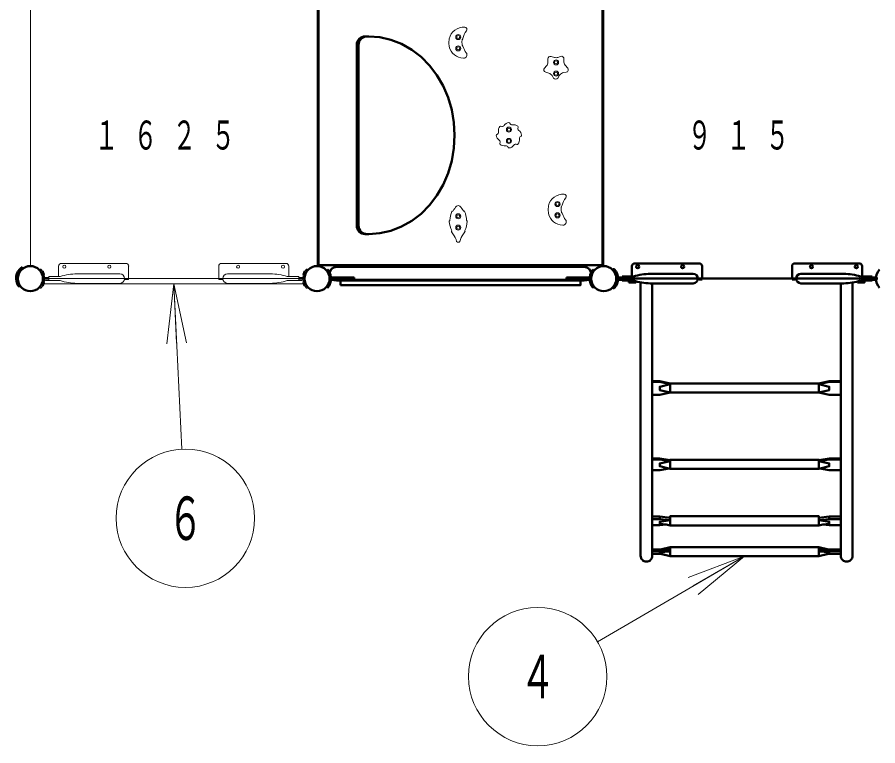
# Model space of a CAD drawing. Units: millimetres on the paper. Extents: x -385 to 0, y -594 to 267.
# Drawn here: x -303.72 to -260.19, y 109.84 to 146.69 of the extents above; entities that cross this region are included whole.
import ezdxf
from ezdxf.enums import TextEntityAlignment as Align

# ---------------------------------------------------------------- set-up
doc = ezdxf.new("R2010")
doc.units = ezdxf.units.MM
doc.layers.add('0_2', color=7, linetype='Continuous', lineweight=13)
doc.styles.add('ＭＳ ゴシック', font='')
doc.styles.get('ＭＳ ゴシック').set_extended_font_data('MS Gothic')

msp = doc.modelspace()

# ---------------------------------------------------------------- linework, layer by layer
at = {"layer": '0_2'}
for p, q in [((-303.054, 147.33), (-303.054, 134.103)), ((-288.554, 134.103), (-288.554, 147.33)), ((-274.054, 147.33), (-274.054, 134.103)), ((-276.874, 144.427), (-276.878, 144.577)), ((-276.549, 144.654), (-276.712, 144.704)), ((-276.371, 144.659), (-276.235, 144.707)), ((-276.072, 144.477), (-276.064, 144.575)), ((-276.95, 144.224), (-277.046, 144.12)), ((-276.006, 144.271), (-275.875, 144.116)), ((-276.832, 143.864), (-276.988, 143.909)), ((-276.667, 143.738), (-276.591, 143.611)), ((-276.282, 143.754), (-276.371, 143.61)), ((-276.082, 143.886), (-275.954, 143.906)), ((-301.625, 133.567), (-301.625, 134.095)), ((-301.482, 134.238), (-298.225, 134.238)), ((-298.083, 133.424), (-298.083, 134.095)), ((-293.525, 133.424), (-293.525, 134.095)), ((-290.126, 134.238), (-293.383, 134.238)), ((-289.983, 133.567), (-289.983, 134.095)), ((-302.604, 133.916), (-302.593, 133.925)), ((-298.525, 133.705), (-300.697, 133.705)), ((-293.083, 133.705), (-290.911, 133.705)), ((-289.004, 133.916), (-289.015, 133.925)), ((-302.417, 133.467), (-289.191, 133.467)), ((-302.332, 133.467), (-302.125, 133.467)), ((-302.317, 133.531), (-302.125, 133.531)), ((-302.317, 133.467), (-302.125, 133.467)), ((-302.317, 133.467), (-302.125, 133.467)), ((-302.317, 133.403), (-302.125, 133.403)), ((-302.125, 133.567), (-302.125, 133.367)), ((-302.125, 133.567), (-301.554, 133.567)), ((-302.125, 133.367), (-301.554, 133.367)), ((-298.525, 133.228), (-300.697, 133.228)), ((-298.291, 133.424), (-298.083, 133.424)), ((-293.317, 133.424), (-293.525, 133.424)), ((-293.083, 133.228), (-290.911, 133.228)), ((-289.483, 133.567), (-290.054, 133.567)), ((-289.483, 133.367), (-290.054, 133.367)), ((-289.483, 133.567), (-289.483, 133.367)), ((-289.291, 133.531), (-289.483, 133.531)), ((-289.276, 133.467), (-289.483, 133.467)), ((-289.291, 133.467), (-289.483, 133.467)), ((-289.291, 133.467), (-289.483, 133.467)), ((-289.291, 133.403), (-289.483, 133.403)), ((-273.417, 133.467), (-260.191, 133.467)), ((-302.604, 133.018), (-302.593, 133.009)), ((-302.417, 133.196), (-289.191, 133.196)), ((-296.154, 130.174), (-295.804, 133.196)), ((-295.804, 133.196), (-295.155, 130.224)), ((-295.804, 133.196), (-295.655, 130.199)), ((-295.804, 133.196), (-295.388, 124.842)), ((-289.004, 133.018), (-289.015, 133.009)), ((-266.933, 119.434), (-274.369, 115.099)), ((-269.776, 118.355), (-266.933, 119.434)), ((-266.933, 119.434), (-269.524, 117.923)), ((-266.933, 119.434), (-269.273, 117.491))]:
    msp.add_line(p, q, dxfattribs=at)
at = {"layer": '0_2', "color": 140, "lineweight": 50}
for p, q in [((-288.489, 147.288), (-288.489, 134.145)), ((-274.113, 147.288), (-274.113, 134.145)), ((-285.941, 145.717), (-286.115, 145.717)), ((-286.544, 145.288), (-286.544, 136.145)), ((-286.451, 145.288), (-286.451, 136.145)), ((-285.941, 135.717), (-286.115, 135.717)), ((-274.113, 134.145), (-288.489, 134.145)), ((-272.625, 133.567), (-272.625, 134.095)), ((-272.482, 134.238), (-269.225, 134.238)), ((-269.082, 133.424), (-269.082, 134.095)), ((-264.525, 133.424), (-264.525, 134.095)), ((-261.125, 134.238), (-264.382, 134.238)), ((-260.982, 133.567), (-260.982, 134.095)), ((-303.424, 133.983), (-303.434, 133.994)), ((-288.056, 133.88), (-288.015, 133.915)), ((-288.015, 133.915), (-288, 133.913)), ((-275.038, 134.063), (-287.571, 134.063)), ((-274.593, 133.915), (-274.608, 133.913)), ((-274.552, 133.88), (-274.593, 133.915)), ((-273.604, 133.916), (-273.593, 133.925)), ((-269.525, 133.705), (-271.697, 133.705)), ((-264.082, 133.705), (-261.911, 133.705)), ((-287.82, 133.531), (-286.669, 133.531)), ((-287.82, 133.467), (-286.669, 133.467)), ((-287.82, 133.467), (-286.669, 133.467)), ((-287.82, 133.403), (-286.669, 133.403)), ((-275.038, 133.369), (-287.571, 133.369)), ((-286.669, 133.531), (-286.669, 133.467)), ((-286.669, 133.403), (-286.669, 133.467)), ((-274.788, 133.531), (-275.939, 133.531)), ((-275.939, 133.531), (-275.939, 133.467)), ((-274.788, 133.467), (-275.939, 133.467)), ((-274.788, 133.467), (-275.939, 133.467)), ((-275.939, 133.403), (-275.939, 133.467)), ((-274.788, 133.403), (-275.939, 133.403)), ((-273.419, 133.467), (-260.189, 133.467)), ((-273.332, 133.467), (-273.125, 133.467)), ((-273.317, 133.531), (-273.125, 133.531)), ((-273.317, 133.403), (-273.125, 133.403)), ((-273.125, 133.567), (-273.125, 133.367)), ((-273.125, 133.567), (-272.554, 133.567)), ((-273.125, 133.367), (-272.554, 133.367)), ((-272.785, 133.278), (-272.785, 133.367)), ((-272.187, 133.273), (-272.187, 119.443)), ((-269.525, 133.228), (-271.697, 133.228)), ((-269.29, 133.424), (-269.082, 133.424)), ((-269.082, 133.467), (-264.525, 133.467)), ((-264.317, 133.424), (-264.525, 133.424)), ((-264.082, 133.228), (-261.911, 133.228)), ((-261.469, 133.265), (-261.469, 119.443)), ((-261.221, 133.278), (-261.221, 133.318)), ((-260.482, 133.567), (-261.054, 133.567)), ((-260.482, 133.367), (-261.054, 133.367)), ((-260.482, 133.567), (-260.482, 133.367)), ((-260.291, 133.531), (-260.482, 133.531)), ((-260.275, 133.467), (-260.482, 133.467)), ((-260.291, 133.403), (-260.482, 133.403)), ((-303.571, 133.097), (-303.583, 133.09)), ((-288.056, 133.053), (-288.015, 133.019)), ((-288.015, 133.019), (-288, 133.021)), ((-274.593, 133.019), (-274.608, 133.021)), ((-274.552, 133.053), (-274.593, 133.019)), ((-273.604, 133.018), (-273.593, 133.009)), ((-271.222, 127.939), (-271.222, 127.912)), ((-262.644, 127.939), (-262.644, 127.912)), ((-271.222, 121.305), (-271.222, 121.431)), ((-262.644, 121.305), (-262.644, 121.431)), ((-271.222, 119.684), (-271.222, 119.77)), ((-262.644, 119.684), (-262.644, 119.77))]:
    msp.add_line(p, q, dxfattribs=at)
for points in [[(-285.941, 135.717), (-285.374, 135.76), (-284.816, 135.887), (-284.278, 136.098), (-283.768, 136.387), (-283.295, 136.75), (-282.868, 137.181), (-282.493, 137.673), (-282.177, 138.217), (-281.926, 138.803), (-281.743, 139.423), (-281.632, 140.064), (-281.595, 140.717), (-281.632, 141.37), (-281.743, 142.011), (-281.926, 142.63), (-282.177, 143.217), (-282.493, 143.761), (-282.868, 144.252), (-283.295, 144.684), (-283.768, 145.047), (-284.278, 145.336), (-284.816, 145.547), (-285.374, 145.674), (-285.941, 145.717)], [(-272.422, 133.328), (-272.422, 133.278), (-272.785, 133.278)], [(-272.187, 119.443), (-272.181, 119.386), (-272.164, 119.331), (-272.136, 119.281), (-272.099, 119.237), (-272.054, 119.2), (-272.004, 119.174), (-271.949, 119.157), (-271.891, 119.152), (-271.834, 119.157), (-271.779, 119.174), (-271.728, 119.2), (-271.684, 119.237), (-271.647, 119.281), (-271.619, 119.331), (-271.602, 119.386), (-271.595, 119.443), (-271.595, 133.228)], [(-261.469, 119.443), (-261.476, 119.386), (-261.493, 119.331), (-261.521, 119.281), (-261.557, 119.237), (-261.602, 119.2), (-261.653, 119.174), (-261.708, 119.157), (-261.765, 119.152), (-261.823, 119.157), (-261.878, 119.174), (-261.928, 119.2), (-261.973, 119.237), (-262.01, 119.281), (-262.038, 119.331), (-262.055, 119.386), (-262.061, 119.443), (-262.061, 133.228)], [(-260.858, 133.367), (-260.858, 133.278), (-261.221, 133.278)], [(-271.595, 128.275), (-271.222, 128.275), (-270.696, 128.161), (-270.696, 127.699), (-271.222, 127.585), (-271.595, 127.585)], [(-271.595, 128.248), (-271.222, 128.248), (-270.696, 128.133), (-271.222, 127.999), (-271.222, 127.832), (-270.696, 127.7)], [(-262.068, 128.275), (-262.644, 128.275), (-263.169, 128.161), (-263.169, 127.699), (-262.644, 127.585), (-262.068, 127.585)], [(-262.068, 128.248), (-262.644, 128.248), (-263.169, 128.133), (-262.644, 127.999), (-262.644, 127.832), (-263.169, 127.7)], [(-271.595, 124.375), (-271.222, 124.375), (-270.696, 124.279), (-270.696, 123.848), (-270.743, 123.86), (-271.222, 123.775), (-271.595, 123.775)], [(-271.595, 124.32), (-271.222, 124.32), (-270.696, 124.226), (-271.222, 124.116), (-271.222, 123.979), (-270.696, 123.85)], [(-262.068, 124.375), (-262.644, 124.375), (-263.169, 124.279), (-263.169, 123.848), (-263.123, 123.86), (-262.644, 123.775), (-262.068, 123.775)], [(-262.068, 124.32), (-262.644, 124.32), (-263.169, 124.226), (-262.644, 124.116), (-262.644, 123.979), (-263.169, 123.85)], [(-271.595, 121.431), (-271.222, 121.431), (-270.696, 121.366), (-270.696, 120.983), (-270.892, 121.033), (-271.222, 120.995), (-271.595, 120.995)], [(-271.595, 121.305), (-271.222, 121.305), (-270.696, 121.244), (-271.222, 121.171), (-271.222, 121.065), (-270.892, 121.033)], [(-270.696, 121.318), (-270.696, 121.393), (-270.759, 121.376)], [(-262.068, 121.431), (-262.644, 121.431), (-263.169, 121.366), (-263.169, 120.983), (-262.973, 121.033), (-262.644, 120.995), (-262.068, 120.995)], [(-263.169, 121.318), (-263.169, 121.393), (-263.097, 121.372)], [(-262.068, 121.305), (-262.644, 121.305), (-263.169, 121.244), (-262.644, 121.171), (-262.644, 121.065), (-262.973, 121.033)], [(-271.595, 119.77), (-271.222, 119.77), (-270.696, 119.747), (-270.696, 119.431), (-271.188, 119.554), (-271.595, 119.553)], [(-270.696, 119.747), (-270.696, 119.89), (-271.185, 119.769)], [(-263.169, 119.747), (-263.169, 119.89), (-262.681, 119.769)], [(-262.068, 119.77), (-262.644, 119.77), (-263.169, 119.747), (-263.169, 119.431), (-262.678, 119.554), (-262.068, 119.552)], [(-271.595, 119.684), (-271.222, 119.684), (-270.696, 119.66), (-271.222, 119.634), (-271.222, 119.562), (-270.696, 119.431)], [(-262.068, 119.684), (-262.644, 119.684), (-263.169, 119.66), (-262.644, 119.634), (-262.644, 119.562), (-263.169, 119.431)]]:
    msp.add_lwpolyline(points, dxfattribs=at)
at = {"layer": '0_2'}
for points in [[(-302.366, 133.66), (-302.346, 133.669), (-302.343, 133.67), (-302.34, 133.673), (-302.337, 133.676), (-302.335, 133.679), (-302.333, 133.682), (-302.333, 133.686), (-302.333, 133.69), (-302.333, 133.694), (-302.334, 133.698), (-302.386, 133.825), (-302.388, 133.828), (-302.39, 133.831), (-302.393, 133.834), (-302.396, 133.836), (-302.4, 133.837), (-302.403, 133.838), (-302.407, 133.838), (-302.411, 133.838), (-302.415, 133.837), (-302.434, 133.829)], [(-289.241, 133.66), (-289.262, 133.669), (-289.265, 133.67), (-289.268, 133.673), (-289.271, 133.676), (-289.273, 133.679), (-289.274, 133.682), (-289.275, 133.686), (-289.275, 133.69), (-289.275, 133.694), (-289.273, 133.698), (-289.222, 133.825), (-289.22, 133.828), (-289.218, 133.831), (-289.215, 133.834), (-289.212, 133.836), (-289.208, 133.837), (-289.204, 133.838), (-289.201, 133.838), (-289.197, 133.838), (-289.193, 133.837), (-289.173, 133.829)], [(-302.366, 133.273), (-302.346, 133.265), (-302.343, 133.264), (-302.34, 133.261), (-302.337, 133.258), (-302.335, 133.255), (-302.333, 133.251), (-302.333, 133.248), (-302.333, 133.244), (-302.333, 133.24), (-302.334, 133.236), (-302.386, 133.109), (-302.388, 133.106), (-302.39, 133.103), (-302.393, 133.1), (-302.396, 133.098), (-302.4, 133.096), (-302.403, 133.096), (-302.407, 133.095), (-302.411, 133.096), (-302.415, 133.097), (-302.434, 133.105)], [(-289.241, 133.273), (-289.262, 133.265), (-289.265, 133.264), (-289.268, 133.261), (-289.271, 133.258), (-289.273, 133.255), (-289.274, 133.251), (-289.275, 133.248), (-289.275, 133.244), (-289.275, 133.24), (-289.273, 133.236), (-289.222, 133.109), (-289.22, 133.106), (-289.218, 133.103), (-289.215, 133.1), (-289.212, 133.098), (-289.208, 133.096), (-289.204, 133.096), (-289.201, 133.095), (-289.197, 133.096), (-289.193, 133.097), (-289.173, 133.105)]]:
    msp.add_lwpolyline(points, close=True, dxfattribs=at)
for points in [[(-302.29, 133.403), (-302.29, 133.376), (-302.125, 133.376)], [(-289.483, 133.376), (-289.318, 133.376), (-289.318, 133.403)]]:
    msp.add_lwpolyline(points, dxfattribs=at)
at = {"layer": '0_2', "color": 140, "lineweight": 50}
for points in [[(-287.375, 133.131), (-287.375, 133.403), (-275.232, 133.403), (-275.232, 133.131)], [(-270.696, 127.705), (-270.696, 128.155), (-263.169, 128.155), (-263.169, 127.705)], [(-270.696, 123.848), (-270.696, 124.302), (-263.169, 124.305), (-263.169, 123.845)], [(-270.696, 120.983), (-270.696, 121.443), (-263.169, 121.443), (-263.169, 120.983)], [(-270.696, 119.435), (-270.696, 119.886), (-263.169, 119.886), (-263.169, 119.434)]]:
    msp.add_lwpolyline(points, close=True, dxfattribs=at)
at = {"layer": '0_2'}
for centre, radius in [((-281.413, 145.685), 0.129), ((-281.413, 145.685), 0.0786), ((-281.413, 145.113), 0.129), ((-281.413, 145.113), 0.0786), ((-276.463, 144.406), 0.129), ((-276.463, 144.406), 0.0786), ((-276.463, 143.835), 0.129), ((-276.463, 143.835), 0.0786), ((-278.848, 141.003), 0.129), ((-278.848, 141.003), 0.0786), ((-278.848, 140.431), 0.129), ((-278.848, 140.431), 0.0786), ((-276.391, 137.24), 0.129), ((-276.391, 137.24), 0.0786), ((-281.413, 136.621), 0.129), ((-281.413, 136.621), 0.0786), ((-276.391, 136.669), 0.129), ((-276.391, 136.669), 0.0786), ((-281.413, 136.049), 0.129), ((-281.413, 136.049), 0.0786), ((-303.054, 133.467), 0.636), ((-303.054, 133.467), 0.635), ((-301.332, 134.067), 0.0786), ((-299.061, 134.067), 0.0786), ((-292.547, 134.067), 0.0786), ((-290.276, 134.067), 0.0786), ((-288.554, 133.467), 0.636), ((-288.554, 133.467), 0.635), ((-274.054, 133.467), 0.636), ((-295.213, 121.347), 3.5), ((-277.392, 113.336), 3.5)]:
    msp.add_circle(centre, radius, dxfattribs=at)
at = {"layer": '0_2', "color": 140, "lineweight": 50}
for centre, radius in [((-303.054, 133.467), 0.636), ((-288.554, 133.467), 0.636), ((-274.054, 133.467), 0.636), ((-274.054, 133.467), 0.636), ((-272.332, 134.067), 0.0786), ((-270.061, 134.067), 0.0786), ((-263.547, 134.067), 0.0786), ((-261.275, 134.067), 0.0786)]:
    msp.add_circle(centre, radius, dxfattribs=at)
at = {"layer": '0_2'}
for centre, radius, start, end in [((-281.113, 145.399), 0.786, 87.5611, 165.5225), ((-280.313, 145.438), 0.883, 140.6586, 168.1098), ((-281.084, 146.07), 0.114, 320.6586, 87.5611), ((-281.113, 145.399), 0.771, 170.1219, 189.8781), ((-281.804, 145.578), 0.0714, 165.5225, 193.7593), ((-281.943, 145.544), 0.0714, 350.1219, 13.7593), ((-280.313, 145.438), 0.911, 174.7119, 189.7418), ((-281.149, 145.515), 0.0714, 141.3197, 174.7119), ((-281.317, 145.649), 0.143, 321.3197, 348.1098), ((-281.804, 145.221), 0.0714, 166.2407, 194.4775), ((-281.943, 145.255), 0.0714, 346.2407, 9.8781), ((-281.113, 145.399), 0.786, 194.4775, 267.3341), ((-281.141, 145.296), 0.0714, 189.7418, 223.134), ((-281.297, 145.149), 0.143, 16.3438, 43.134), ((-280.313, 145.438), 0.883, 196.3438, 218.2179), ((-281.141, 144.786), 0.171, 267.3341, 38.2179), ((-276.75, 144.581), 0.129, 73.168, 181.7072), ((-276.466, 144.928), 0.286, 253.168, 289.5712), ((-276.192, 144.586), 0.129, 355.409, 109.5712), ((-276.952, 144.033), 0.129, 137.16, 253.7771), ((-277.159, 144.418), 0.286, 317.16, 1.7072), ((-275.787, 144.455), 0.286, 175.409, 220.0628), ((-275.974, 144.033), 0.129, 278.6448, 40.0628), ((-276.912, 143.59), 0.286, 31.1949, 73.7771), ((-276.039, 143.604), 0.286, 98.6448, 148.1996), ((-276.481, 143.678), 0.129, 211.1949, 328.1996), ((-279.035, 140.954), 0.345, 141.6971, 190.6029), ((-279.272, 141.141), 0.0429, 59.2357, 141.6971), ((-279.192, 141.276), 0.114, 239.2357, 325.6029), ((-278.813, 141.017), 0.345, 96.6971, 145.6029), ((-278.848, 141.317), 0.0429, 14.2357, 96.6971), ((-278.696, 141.356), 0.114, 194.2357, 280.6029), ((-278.611, 140.904), 0.345, 51.6971, 100.6029), ((-278.289, 141.061), 0.114, 149.2357, 235.6029), ((-278.424, 141.141), 0.0429, 329.2357, 51.6971), ((-279.448, 140.717), 0.0429, 104.2357, 186.6971), ((-279.148, 140.752), 0.345, 186.6971, 235.6029), ((-279.487, 140.869), 0.114, 284.2357, 10.6029), ((-278.548, 140.682), 0.345, 6.6971, 55.6029), ((-278.209, 140.565), 0.114, 104.2357, 190.6029), ((-278.248, 140.717), 0.0429, 284.2357, 6.6971), ((-279.407, 140.373), 0.114, 329.2357, 55.6029), ((-279.272, 140.293), 0.0429, 149.2357, 231.6971), ((-279.085, 140.53), 0.345, 231.6971, 280.6029), ((-279, 140.078), 0.114, 14.2357, 100.6029), ((-278.883, 140.417), 0.345, 276.6971, 325.6029), ((-278.504, 140.158), 0.114, 59.2357, 145.6029), ((-278.424, 140.293), 0.0429, 239.2357, 321.6971), ((-278.661, 140.48), 0.345, 321.6971, 10.6029), ((-278.848, 140.117), 0.0429, 194.2357, 276.6971), ((-276.091, 136.954), 0.786, 87.5611, 165.5225), ((-276.063, 137.625), 0.114, 320.6586, 87.5611), ((-280.5, 136.154), 1.392, 135.5148, 147.7343), ((-281.413, 137.05), 0.113, 44.4851, 135.5148), ((-282.325, 136.154), 1.392, 32.2657, 44.4851), ((-276.783, 137.133), 0.0714, 165.5225, 193.7593), ((-276.295, 137.204), 0.143, 321.3197, 348.1098), ((-275.292, 136.993), 0.883, 140.6586, 168.1098), ((-280.443, 136.358), 1.392, 158.5656, 177.5932), ((-281.712, 136.856), 0.0286, 79.3561, 158.5656), ((-281.702, 136.913), 0.0286, 259.3561, 327.7343), ((-281.124, 136.913), 0.0286, 212.2657, 280.6439), ((-281.113, 136.856), 0.0286, 21.4344, 100.6439), ((-282.383, 136.358), 1.392, 2.4068, 21.4344), ((-276.091, 136.954), 0.771, 170.1219, 189.8781), ((-276.783, 136.776), 0.0714, 166.2407, 194.4775), ((-276.922, 137.099), 0.0714, 350.1219, 13.7593), ((-276.922, 136.81), 0.0714, 346.2407, 9.8781), ((-276.091, 136.954), 0.786, 194.4775, 267.3341), ((-275.292, 136.993), 0.911, 174.7119, 189.7418), ((-276.128, 137.071), 0.0714, 141.3197, 174.7119), ((-276.12, 136.851), 0.0714, 189.7418, 223.134), ((-276.276, 136.704), 0.143, 16.3438, 43.134), ((-275.292, 136.993), 0.883, 196.3438, 218.2179), ((-281.844, 136.364), 0.0286, 108.497, 185.5656), ((-280.487, 136.496), 1.392, 185.5656, 205.3674), ((-281.862, 136.418), 0.0286, 288.497, 357.5932), ((-282.338, 136.496), 1.392, 334.6326, 354.4344), ((-280.963, 136.418), 0.0286, 182.4068, 251.503), ((-280.981, 136.364), 0.0286, 354.4344, 71.503), ((-276.12, 136.341), 0.171, 267.3341, 38.2179), ((-281.73, 135.847), 0.0286, 135.8601, 213.5656), ((-280.594, 136.601), 1.392, 213.5656, 218.8739), ((-281.771, 135.887), 0.0286, 315.8601, 25.3674), ((-282.232, 136.601), 1.392, 321.1261, 326.4344), ((-281.055, 135.887), 0.0286, 154.6326, 224.1399), ((-281.096, 135.847), 0.0286, 326.4344, 44.1399), ((-282.359, 135.178), 0.875, 10.581, 38.8739), ((-280.467, 135.178), 0.875, 141.1261, 169.419), ((-281.413, 135.435), 0.129, 228.394, 311.606), ((-301.482, 134.095), 0.143, 90, 180), ((-298.225, 134.095), 0.143, 0, 90), ((-293.383, 134.095), 0.143, 90, 180), ((-290.126, 134.095), 0.143, 0, 90), ((-303.054, 133.467), 0.636, 315.051, 44.949), ((-302.538, 133.859), 0.0857, 77.178, 129.7918), ((-302.525, 133.915), 0.0286, 40.2983, 77.178), ((-303.054, 133.467), 0.721, 319.7017, 40.2983), ((-300.697, 131.014), 2.692, 90, 108.3667), ((-298.525, 133.467), 0.239, 270, 90), ((-293.083, 133.467), 0.239, 90, 270), ((-290.911, 131.014), 2.692, 71.6333, 90), ((-288.554, 133.467), 0.721, 139.7017, 220.2983), ((-288.554, 133.467), 0.636, 135.051, 224.949), ((-289.083, 133.915), 0.0286, 102.822, 139.7017), ((-289.07, 133.859), 0.0857, 50.2082, 102.822), ((-302.317, 133.56), 0.0286, 227.8562, 270), ((-302.317, 133.374), 0.0286, 90, 132.1438), ((-300.697, 135.92), 2.692, 251.6333, 270), ((-290.911, 135.92), 2.692, 270, 288.3667), ((-289.291, 133.56), 0.0286, 270, 312.1438), ((-289.291, 133.374), 0.0286, 47.8562, 90), ((-302.538, 133.075), 0.0857, 230.2082, 282.822), ((-302.525, 133.019), 0.0286, 282.822, 319.7017), ((-289.083, 133.019), 0.0286, 220.2983, 257.178), ((-289.07, 133.075), 0.0857, 257.178, 309.7918)]:
    msp.add_arc(centre, radius, start, end, dxfattribs=at)
at = {"layer": '0_2', "color": 140, "lineweight": 50}
for centre, radius, start, end in [((-286.115, 145.288), 0.429, 90, 180), ((-286.022, 145.288), 0.429, 90, 180), ((-286.115, 136.145), 0.429, 180, 270), ((-286.022, 136.145), 0.429, 180, 270), ((-272.482, 134.095), 0.143, 90, 180), ((-269.225, 134.095), 0.143, 0, 90), ((-264.382, 134.095), 0.143, 90, 180), ((-261.125, 134.095), 0.143, 0, 90), ((-303.054, 133.467), 0.721, 130.2942, 210.8908), ((-303.054, 133.467), 0.636, 125.6435, 215.5414), ((-303.502, 133.995), 0.0286, 93.4145, 130.2942), ((-303.499, 133.938), 0.0857, 40.8007, 93.4145), ((-288.554, 133.467), 0.647, 7.1808, 39.709), ((-288.554, 133.467), 0.711, 7.1808, 38.8559), ((-287.571, 133.716), 0.347, 90, 270), ((-275.038, 133.716), 0.347, 270, 90), ((-274.054, 133.467), 0.711, 141.1441, 172.8192), ((-274.054, 133.467), 0.647, 140.291, 172.8192), ((-274.054, 133.467), 0.636, 315.051, 44.949), ((-273.538, 133.859), 0.0857, 77.178, 129.7918), ((-273.525, 133.915), 0.0286, 40.2983, 77.178), ((-274.054, 133.467), 0.721, 319.7017, 40.2983), ((-271.697, 131.014), 2.692, 90, 108.3667), ((-269.525, 133.467), 0.239, 270, 90), ((-264.082, 133.467), 0.239, 90, 270), ((-261.911, 131.014), 2.692, 71.6333, 90), ((-259.554, 133.467), 0.721, 139.7017, 220.2983), ((-288.554, 133.467), 0.647, 320.291, 352.8192), ((-288.554, 133.467), 0.711, 321.1441, 352.8192), ((-287.82, 133.559), 0.0925, 187.1808, 270), ((-287.82, 133.374), 0.0925, 90, 172.8192), ((-287.82, 133.559), 0.0285, 187.1808, 270), ((-287.82, 133.374), 0.0285, 90, 172.8192), ((-274.788, 133.559), 0.0285, 270, 352.8192), ((-274.788, 133.559), 0.0925, 270, 352.8192), ((-274.788, 133.374), 0.0925, 7.1808, 90), ((-274.788, 133.374), 0.0285, 7.1808, 90), ((-274.054, 133.467), 0.711, 187.1808, 218.8559), ((-274.054, 133.467), 0.647, 187.1808, 219.709), ((-273.317, 133.56), 0.0286, 227.8562, 270), ((-273.317, 133.374), 0.0286, 90, 132.1438), ((-271.697, 135.92), 2.692, 251.6333, 270), ((-261.911, 135.92), 2.692, 270, 288.3667), ((-260.291, 133.56), 0.0286, 270, 312.1438), ((-260.291, 133.374), 0.0286, 47.8562, 90), ((-303.648, 133.111), 0.0286, 210.8908, 247.7705), ((-303.627, 133.164), 0.0857, 247.7705, 300.3843), ((-273.538, 133.075), 0.0857, 230.2082, 282.822), ((-273.525, 133.019), 0.0286, 282.822, 319.7017)]:
    msp.add_arc(centre, radius, start, end, dxfattribs=at)

# ---------------------------------------------------------------- texts
at = {"layer": '0_2', "style": 'ＭＳ ゴシック', "width": 0.6}
for s, p in [('６', (-295.213, 121.347)), ('４', (-277.392, 113.336))]:
    msp.add_text(s, height=2.199, dxfattribs=at).set_placement(p, align=Align.MIDDLE_CENTER)
at = {"layer": '0_2', "char_height": 1.466, "attachment_point": 4, "style": 'ＭＳ ゴシック'}
for s, insert in [('\\T1.64;\\W0.6;１６２５', (-299.804, 140.717)), ('\\T1.64;\\W0.6;９１５', (-269.804, 140.717))]:
    msp.add_mtext(s, dxfattribs=dict(at, insert=insert))

doc.saveas('drawing.dxf')
